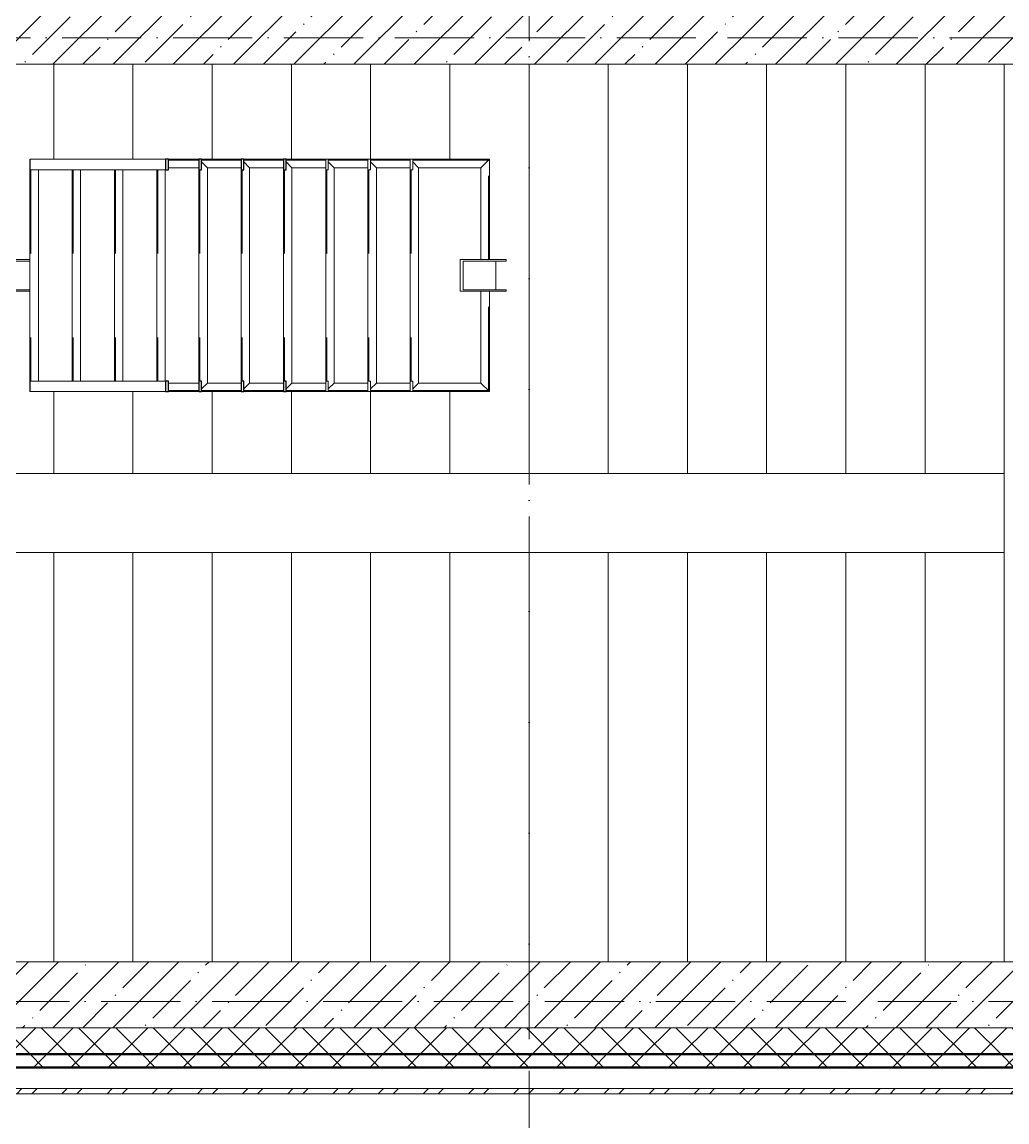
# Model space of a CAD drawing. Header units: millimetres. Extents: x -213536 to 1564669, y -45299 to 942238.
# Drawn here: x 633451 to 637182, y 284005 to 288172 of the extents above; entities that cross this region are included whole.
import ezdxf

# ---------------------------------------------------------------- set-up
doc = ezdxf.new("R2010")
doc.units = ezdxf.units.MM
doc.linetypes.add('50_200_ШТРИХ_1Т_ш5_п1_п1_', pattern=[700, 500, -100, 0, -100])
doc.linetypes.add('Штрих', pattern=[635, 317.5, -317.5])
for name, color, linetype, lineweight in [('A-GENM-____-HDLN', 7, 'Штрих', 9), ('A-GENM-____-MCUT', 7, 'Continuous', 25), ('A-GENM-____-OTLN', 7, 'Continuous', 9), ('A-WALL-____-MCUT-1', 7, 'Continuous', 9), ('A-WALL-____-MCUT-2', 7, 'Continuous', 50), ('A-WALL-____-MCUT-3', 7, 'Continuous', 9), ('A-WALL-____-PATT-1', 7, 'Continuous', 9), ('A-WALL-FNSH-MCUT-1', 7, 'Continuous', 9), ('S-GRID-____-OTLN-1', 7, '50_200_ШТРИХ_1Т_ш5_п1_п1_', 9), ('S-STRS-____-OTLN-1', 7, 'Continuous', 9)]:
    doc.layers.add(name, color=color, linetype=linetype, lineweight=lineweight)
pattern_1 = [(45, (549721.47, 286281.11), (-70.71068, 70.71068), []), (135, (549721.47, 286281.11), (-70.71068, -70.71068), [])]
pattern_2 = [(45, (549721.47, 286281.11), (-114.04925, 114.04925), []), (45, (549835.52, 286281.11), (-114.04925, 114.04925), [201.612, -40.322, 3.353, -36.97])]

# ---------------------------------------------------------------- blocks, each defined once
blk = doc.blocks.new('ОМ_Труба_ГОСТ 8639-82 - ОМ_Труба_ГОСТ 8639-82-26350154-АР1_План отверстий 3 этажа в осях 1-64_А-ГГ')
at = {"layer": 'A-GENM-____-OTLN'}
for p, q in [((19689.1, 44821), (19689.1, 44941)), ((19689.1, 44941), (19864.1, 44941)), ((19864.1, 44935), (19701.2, 44935)), ((19701.2, 44935), (19701.2, 44827)), ((19824, 44935), (19824, 44827)), ((19864.1, 44941), (19864.1, 44935)), ((19864.1, 44821), (19689.1, 44821)), ((19701.2, 44827), (19864.1, 44827)), ((19864.1, 44827), (19864.1, 44821))]:
    blk.add_line(p, q, dxfattribs=at)
blk = doc.blocks.new('ОМ_Уголок_ГОСТ 8509-93 - ОМ_Уголок_ГОСТ 8509-93-26349651-АР1_План отверстий 3 этажа в осях 1-64_А-ГГ')
at = {"layer": 'A-GENM-____-HDLN'}
for p, q in [((4, -4), (380, -4)), ((500, -4), (876, -4))]:
    blk.add_line(p, q, dxfattribs=at)
at = {"layer": 'A-GENM-____-OTLN'}
for p, q in [((380, 0), (0, 0)), ((32, -32), (0, 0)), ((32, -32), (380, -32)), ((880, 0), (500, 0)), ((500, -32), (848, -32)), ((880, 0), (848, -32))]:
    blk.add_line(p, q, dxfattribs=at)
blk = doc.blocks.new('ОМ_Уголок_ГОСТ 8509-93 - ОМ_Уголок_ГОСТ 8509-93-V88-АР1_План отверстий 3 этажа в осях 1-64_А-ГГ')
at = {"layer": 'A-GENM-____-HDLN'}
blk.add_line((40, -4), (840, -4), dxfattribs=at)
at = {"layer": 'A-GENM-____-OTLN'}
for p, q in [((32, -32), (10, -10)), ((32, -32), (848, -32)), ((840, 0), (40, 0)), ((870, -10), (848, -32))]:
    blk.add_line(p, q, dxfattribs=at)
blk = doc.blocks.new('ОМ_Уголок_ГОСТ 8509-93 - ОМ_Уголок_ГОСТ 8509-93-19082047-АР1_План отверстий 3 этажа в осях 1-64_А-ГГ')
at = {"layer": 'A-GENM-____-HDLN'}
blk.add_line((10, -4), (296, -4), dxfattribs=at)
at = {"layer": 'A-GENM-____-OTLN'}
for p, q in [((300, 0), (10, 0)), ((32, -32), (10, -10)), ((32, -32), (268, -32)), ((300, 0), (268, -32))]:
    blk.add_line(p, q, dxfattribs=at)
blk = doc.blocks.new('ОМ_Уголок_ГОСТ 8509-93 - ОМ_Уголок_ГОСТ 8509-93-V89-АР1_План отверстий 3 этажа в осях 1-64_А-ГГ')
at = {"layer": 'A-GENM-____-HDLN'}
blk.add_line((4, -4), (290, -4), dxfattribs=at)
at = {"layer": 'A-GENM-____-OTLN'}
for p, q in [((290, 0), (0, 0)), ((32, -32), (0, 0)), ((32, -32), (268, -32)), ((290, -10), (268, -32))]:
    blk.add_line(p, q, dxfattribs=at)
blk = doc.blocks.new('ОМ_Уголок_ГОСТ 8509-93 - ОМ_Уголок_ГОСТ 8509-93-V90-АР1_План отверстий 3 этажа в осях 1-64_А-ГГ')
at = {"layer": 'A-GENM-____-HDLN'}
blk.add_line((10, -4), (160, -4), dxfattribs=at)
at = {"layer": 'A-GENM-____-OTLN'}
for p, q in [((160, 0), (10, 0)), ((32, -32), (10, -10)), ((32, -32), (160, -32))]:
    blk.add_line(p, q, dxfattribs=at)
blk = doc.blocks.new('ОМ_Уголок_ГОСТ 8509-93 - ОМ_Уголок_ГОСТ 8509-93-V91-АР1_План отверстий 3 этажа в осях 1-64_А-ГГ')
at = {"layer": 'A-GENM-____-HDLN'}
blk.add_line((140, -4), (290, -4), dxfattribs=at)
at = {"layer": 'A-GENM-____-OTLN'}
for p, q in [((290, 0), (140, 0)), ((140, -32), (268, -32)), ((290, -10), (268, -32))]:
    blk.add_line(p, q, dxfattribs=at)
blk = doc.blocks.new('ОМ_Уголок_ГОСТ 8509-93 - ОМ_Уголок_ГОСТ 8509-93-V92-АР1_План отверстий 3 этажа в осях 1-64_А-ГГ')
at = {"layer": 'A-GENM-____-HDLN'}
blk.add_line((40, -4), (840, -4), dxfattribs=at)
at = {"layer": 'A-GENM-____-OTLN'}
for p, q in [((840, 0), (40, 0)), ((40, -32), (840, -32))]:
    blk.add_line(p, q, dxfattribs=at)
blk = doc.blocks.new('ОМ_Уголок_ГОСТ 8509-93 - ОМ_Уголок_ГОСТ 8509-93-V93-АР1_План отверстий 3 этажа в осях 1-64_А-ГГ')
at = {"layer": 'A-GENM-____-HDLN'}
blk.add_line((44.3, -4), (160, -4), dxfattribs=at)
at = {"layer": 'A-GENM-____-OTLN'}
for p, q in [((160, 0), (44.3, 0)), ((44.3, -32), (160, -32))]:
    blk.add_line(p, q, dxfattribs=at)
blk = doc.blocks.new('ОМ_Уголок_ГОСТ 8509-93 - ОМ_Уголок_ГОСТ 8509-93-V94-АР1_План отверстий 3 этажа в осях 1-64_А-ГГ')
at = {"layer": 'A-GENM-____-HDLN'}
blk.add_line((140, -4), (255.7, -4), dxfattribs=at)
at = {"layer": 'A-GENM-____-OTLN'}
for p, q in [((255.7, 0), (140, 0)), ((140, -32), (255.7, -32))]:
    blk.add_line(p, q, dxfattribs=at)
blk = doc.blocks.new('ОМ_Уголок_ГОСТ 8509-93 - ОМ_Уголок_ГОСТ 8509-93-V95-АР1_План отверстий 3 этажа в осях 1-64_А-ГГ')
at = {"layer": 'A-GENM-____-HDLN'}
blk.add_line((40, -4), (840, -4), dxfattribs=at)
at = {"layer": 'A-GENM-____-OTLN'}
for p, q in [((840, 0), (0, 0)), ((1.3, -1.3), (0, 0)), ((40, -32), (840, -32))]:
    blk.add_line(p, q, dxfattribs=at)
blk = doc.blocks.new('ОМ_Труба_ГОСТ 8639-82 - ОМ_Труба_ГОСТ 8639-82-26527904-АР1_План отверстий 3 этажа в осях 1-64_А-ГГ')
at = {"layer": 'A-GENM-____-HDLN'}
for p, q in [((18060, 44935), (17861.5, 44935)), ((18060, 44827), (17861.5, 44827))]:
    blk.add_line(p, q, dxfattribs=at)
at = {"layer": 'A-GENM-____-OTLN'}
for p, q in [((18060, 44941), (17861.5, 44941)), ((18060, 44821), (17861.5, 44821))]:
    blk.add_line(p, q, dxfattribs=at)
blk = doc.blocks.new('ОМ_Полоса_Трапеция прямоугольная_Прокат_ГОСТ 103-2006 - ОМ_Полоса_Трапеция прямоугольная_Прокат_ГОСТ 103-2006-19082130-АР1_План отверстий 3 этажа в осях 1-64_А-ГГ')
at = {"layer": 'A-GENM-____-OTLN'}
for p, q in [((19500, 45321), (19510, 45321)), ((19500, 45281), (19500, 45321)), ((19510, 45321), (19510, 45281)), ((19510, 45281), (19500, 45281))]:
    blk.add_line(p, q, dxfattribs=at)
blk = doc.blocks.new('ОМ_Полоса_Трапеция прямоугольная_Прокат_ГОСТ 103-2006 - ОМ_Полоса_Трапеция прямоугольная_Прокат_ГОСТ 103-2006-V96-АР1_План отверстий 3 этажа в осях 1-64_А-ГГ')
at = {"layer": 'A-GENM-____-MCUT'}
for p, q in [((19030, 45321), (19020, 45321)), ((19020, 45321), (19020, 45281)), ((19030, 45281), (19030, 45321)), ((19020, 45281), (19030, 45281))]:
    blk.add_line(p, q, dxfattribs=at)
blk = doc.blocks.new('ОМ_Полоса_Трапеция прямоугольная_Прокат_ГОСТ 103-2006 - ОМ_Полоса_Трапеция прямоугольная_Прокат_ГОСТ 103-2006-V97-АР1_План отверстий 3 этажа в осях 1-64_А-ГГ')
at = {"layer": 'A-GENM-____-MCUT'}
for p, q in [((18870, 45321), (18860, 45321)), ((18860, 45321), (18860, 45281)), ((18870, 45281), (18870, 45321)), ((18860, 45281), (18870, 45281))]:
    blk.add_line(p, q, dxfattribs=at)
blk = doc.blocks.new('ОМ_Полоса_Трапеция прямоугольная_Прокат_ГОСТ 103-2006 - ОМ_Полоса_Трапеция прямоугольная_Прокат_ГОСТ 103-2006-V98-АР1_План отверстий 3 этажа в осях 1-64_А-ГГ')
at = {"layer": 'A-GENM-____-MCUT'}
for p, q in [((18710, 45321), (18700, 45321)), ((18700, 45321), (18700, 45281)), ((18710, 45281), (18710, 45321)), ((18700, 45281), (18710, 45281))]:
    blk.add_line(p, q, dxfattribs=at)
blk = doc.blocks.new('ОМ_Полоса_Прокат_ГОСТ 103-2006 - ОМ_Полоса_Прокат_ГОСТ 103-2006-20723456-АР1_План отверстий 3 этажа в осях 1-64_А-ГГ')
at = {"layer": 'A-GENM-____-MCUT'}
for p, q in [((18584.3, 45321), (18572.8, 45321)), ((18572.8, 45321), (18572.8, 45281)), ((18584.3, 45281), (18584.3, 45321)), ((18572.8, 45281), (18584.3, 45281))]:
    blk.add_line(p, q, dxfattribs=at)
at = {"layer": 'A-GENM-____-OTLN'}
for p, q in [((18061.3, 45281), (18061.3, 45321)), ((18061.3, 45321), (18572.8, 45321)), ((18572.8, 45281), (18061.3, 45281))]:
    blk.add_line(p, q, dxfattribs=at)
blk = doc.blocks.new('ОМ_Полоса_Трапеция прямоугольная_Прокат_ГОСТ 103-2006 - ОМ_Полоса_Трапеция прямоугольная_Прокат_ГОСТ 103-2006-19082170-АР1_План отверстий 3 этажа в осях 1-64_А-ГГ')
at = {"layer": 'A-GENM-____-OTLN'}
for p, q in [((19500, 44481), (19510, 44481)), ((19500, 44441), (19500, 44481)), ((19510, 44481), (19510, 44441)), ((19510, 44441), (19500, 44441))]:
    blk.add_line(p, q, dxfattribs=at)
blk = doc.blocks.new('ОМ_Полоса_Трапеция прямоугольная_Прокат_ГОСТ 103-2006 - ОМ_Полоса_Трапеция прямоугольная_Прокат_ГОСТ 103-2006-V99-АР1_План отверстий 3 этажа в осях 1-64_А-ГГ')
at = {"layer": 'A-GENM-____-MCUT'}
for p, q in [((19030, 44481), (19020, 44481)), ((19020, 44481), (19020, 44441)), ((19030, 44441), (19030, 44481)), ((19020, 44441), (19030, 44441))]:
    blk.add_line(p, q, dxfattribs=at)
blk = doc.blocks.new('ОМ_Полоса_Трапеция прямоугольная_Прокат_ГОСТ 103-2006 - ОМ_Полоса_Трапеция прямоугольная_Прокат_ГОСТ 103-2006-V100-АР1_План отверстий 3 этажа в осях 1-64_А-ГГ')
at = {"layer": 'A-GENM-____-MCUT'}
for p, q in [((18870, 44481), (18860, 44481)), ((18860, 44481), (18860, 44441)), ((18870, 44441), (18870, 44481)), ((18860, 44441), (18870, 44441))]:
    blk.add_line(p, q, dxfattribs=at)
blk = doc.blocks.new('ОМ_Полоса_Трапеция прямоугольная_Прокат_ГОСТ 103-2006 - ОМ_Полоса_Трапеция прямоугольная_Прокат_ГОСТ 103-2006-V101-АР1_План отверстий 3 этажа в осях 1-64_А-ГГ')
at = {"layer": 'A-GENM-____-MCUT'}
for p, q in [((18710, 44481), (18700, 44481)), ((18700, 44481), (18700, 44441)), ((18710, 44441), (18710, 44481)), ((18700, 44441), (18710, 44441))]:
    blk.add_line(p, q, dxfattribs=at)
blk = doc.blocks.new('ОМ_Полоса_Прокат_ГОСТ 103-2006 - ОМ_Полоса_Прокат_ГОСТ 103-2006-19082171-АР1_План отверстий 3 этажа в осях 1-64_А-ГГ')
at = {"layer": 'A-GENM-____-OTLN'}
for p, q in [((18060, 44481), (18060, 44441)), ((18061.3, 44481), (18060, 44481)), ((18060, 44441), (18061.3, 44441))]:
    blk.add_line(p, q, dxfattribs=at)
blk = doc.blocks.new('ОМ_Полоса_Прокат_ГОСТ 103-2006 - ОМ_Полоса_Прокат_ГОСТ 103-2006-20723498-АР1_План отверстий 3 этажа в осях 1-64_А-ГГ')
at = {"layer": 'A-GENM-____-MCUT'}
for p, q in [((18584.3, 44481), (18572.8, 44481)), ((18572.8, 44481), (18572.8, 44441)), ((18584.3, 44441), (18584.3, 44481)), ((18572.8, 44441), (18584.3, 44441))]:
    blk.add_line(p, q, dxfattribs=at)
at = {"layer": 'A-GENM-____-OTLN'}
for p, q in [((18061.3, 44441), (18061.3, 44481)), ((18061.3, 44481), (18572.8, 44481)), ((18572.8, 44441), (18061.3, 44441))]:
    blk.add_line(p, q, dxfattribs=at)

msp = doc.modelspace()

# ---------------------------------------------------------------- hatches: boundary and pattern name
at = {"layer": 'A-WALL-____-PATT-1'}
h = msp.add_hatch(dxfattribs=at)
h.set_pattern_fill('FP_38', color=256, style=0, pattern_type=2)
h.set_pattern_definition(pattern_2)
h.paths.add_polyline_path([(633521.5, 288012.2), (633521.5, 292112.2), (633271.5, 292112.2), (633271.5, 288012.2)], flags=0)
h = msp.add_hatch(dxfattribs=at)
h.set_pattern_fill('FP_38', color=256, style=0, pattern_type=2)
h.set_pattern_definition(pattern_2)
h.paths.add_polyline_path([(638721.5, 288012.2), (638721.5, 288262.2), (633521.5, 288262.2), (633521.5, 288012.2), (638081, 288012.2)], flags=0)
h = msp.add_hatch(dxfattribs=at)
h.set_pattern_fill('FP_38', color=256, style=0, pattern_type=2)
h.set_pattern_definition(pattern_2)
h.paths.add_polyline_path([(638721.5, 284362.2), (638721.5, 284612.2), (632121.5, 284612.2), (632121.5, 284362.2), (638081, 284362.2)], flags=0)
h = msp.add_hatch(dxfattribs=at)
h.set_pattern_fill('FP_1', color=256, style=0, pattern_type=2)
h.set_pattern_definition(pattern_1)
h.paths.add_polyline_path([(650471.5, 284262.2), (650971.5, 284262.2), (650971.5, 284362.2), (641946.5, 284362.2), (641946.5, 284356.2), (641871.5, 284356.2), (641871.5, 284262.2), (650453.3, 284262.2)], flags=0)
h.paths.add_polyline_path([(638964.7, 284262.2), (640071.5, 284262.2), (640071.5, 284356.2), (639996.5, 284356.2), (639996.5, 284362.2), (632121.5, 284362.2), (632121.5, 284262.2), (638721.5, 284262.2)], flags=0)
h.paths.add_polyline_path([(631121.5, 284262.2), (631121.5, 284362.2), (629996.5, 284362.2), (629996.5, 284356.2), (629921.5, 284356.2), (629921.5, 284262.2), (631011.2, 284262.2)], flags=0)
h.paths.add_polyline_path([(628121.5, 284262.2), (628121.5, 284356.2), (628046.5, 284356.2), (628046.5, 284362.2), (626996.5, 284362.2), (626996.5, 284356.2), (626921.5, 284356.2), (626921.5, 284262.2), (627476.2, 284262.2)], flags=0)
h.paths.add_polyline_path([(625121.5, 284262.2), (625121.5, 284362.2), (623996.5, 284362.2), (623996.5, 284356.2), (623921.5, 284356.2), (623921.5, 284262.2), (623996.5, 284262.2)], flags=0)
h.paths.add_polyline_path([(620721.5, 284262.2), (622121.5, 284262.2), (622121.5, 284362.2), (620796.5, 284362.2), (620796.5, 284356.2), (620721.5, 284356.2)], flags=0)
h.paths.add_polyline_path([(618638.9, 284262.2), (618921.5, 284262.2), (618921.5, 284356.2), (618846.5, 284356.2), (618846.5, 284362.2), (617796.5, 284362.2), (617796.5, 284356.2), (617721.5, 284356.2), (617721.5, 284262.2), (617755.2, 284262.2)], flags=0)
h.paths.add_polyline_path([(615921.5, 284262.2), (615921.5, 284362.2), (614796.5, 284362.2), (614796.5, 284356.2), (614721.5, 284356.2), (614721.5, 284262.2), (614796.5, 284262.2)], flags=0)
h.paths.add_polyline_path([(612571.5, 284262.2), (612921.5, 284262.2), (612921.5, 284356.2), (612846.5, 284356.2), (612846.5, 284362.2), (611796.5, 284362.2), (611796.5, 284356.2), (611721.5, 284356.2), (611721.5, 284262.2), (612452.8, 284262.2)], flags=0)
h.paths.add_polyline_path([(609921.5, 284262.2), (609921.5, 284356.2), (609846.5, 284356.2), (609846.5, 284362.2), (608796.5, 284362.2), (608796.5, 284356.2), (608721.5, 284356.2), (608721.5, 284262.2), (609801.6, 284262.2)], flags=0)
h.paths.add_polyline_path([(606921.5, 284262.2), (606921.5, 284356.2), (606846.5, 284356.2), (606846.5, 284362.2), (605796.5, 284362.2), (605796.5, 284356.2), (605721.5, 284356.2), (605721.5, 284262.2), (606266.7, 284262.2)], flags=0)
h.paths.add_polyline_path([(602731.7, 284262.2), (603921.5, 284262.2), (603921.5, 284356.2), (603846.5, 284356.2), (603846.5, 284362.2), (602796.5, 284362.2), (602796.5, 284356.2), (602721.5, 284356.2), (602721.5, 284262.2), (602727.5, 284262.2)], flags=0)
h.paths.add_polyline_path([(599721.5, 284262.2), (600921.5, 284262.2), (600921.5, 284356.2), (600846.5, 284356.2), (600846.5, 284362.2), (599796.5, 284362.2), (599796.5, 284356.2), (599721.5, 284356.2)], flags=0)
h.paths.add_polyline_path([(594778.1, 284262.2), (594921.5, 284262.2), (594921.5, 284356.2), (594846.5, 284356.2), (594846.5, 284362.2), (593796.5, 284362.2), (593796.5, 284356.2), (593721.5, 284356.2), (593721.5, 284262.2), (594571.5, 284262.2)], flags=0)
h.paths.add_polyline_path([(591921.5, 284262.2), (591921.5, 284356.2), (591846.5, 284356.2), (591846.5, 284362.2), (590796.5, 284362.2), (590796.5, 284356.2), (590721.5, 284356.2), (590721.5, 284262.2), (591915.5, 284262.2)], flags=0)
h.paths.add_polyline_path([(588592, 284262.2), (588921.5, 284262.2), (588921.5, 284356.2), (588846.5, 284356.8), (588846.5, 284362.2), (587521.5, 284362.2), (587521.5, 284262.2)], flags=0)
h.paths.add_polyline_path([(585057.1, 284262.2), (585721.5, 284262.2), (585721.5, 284356.2), (585646.5, 284356.2), (585646.5, 284362.2), (584521.5, 284362.2), (584521.5, 284262.2)], flags=0)
h.paths.add_polyline_path([(582721.5, 284262.2), (582721.5, 284356.2), (582646.5, 284356.2), (582646.5, 284362.2), (581596.5, 284362.2), (581596.5, 284356.2), (581521.5, 284356.2), (581522.2, 284262.2), (582715.5, 284262.2)], flags=0)
h.paths.add_polyline_path([(579721.5, 284262.2), (579721.5, 284356.2), (579646.5, 284356.2), (579646.5, 284362.2), (578521.5, 284362.2), (578521.5, 284262.2), (578871, 284262.2)], flags=0)
h.paths.add_polyline_path([(576721.5, 284262.2), (576721.5, 284356.2), (576646.5, 284356.2), (576646.5, 284362.2), (575521.5, 284362.2), (575521.5, 284262.2), (576219.8, 284262.2)], flags=0)
h.paths.add_polyline_path([(573721.5, 284262.2), (573721.5, 284356.2), (573646.5, 284356.2), (573646.5, 284362.2), (572596.5, 284362.2), (572596.5, 284356.2), (572521.5, 284356.2), (572521.5, 284262.2), (572684.8, 284262.2)], flags=0)
h.paths.add_polyline_path([(563847.5, 284262.2), (564721.5, 284262.2), (564721.5, 284356.2), (564646.5, 284356.2), (564646.5, 284362.2), (563596.5, 284362.2), (563596.5, 284356.2), (563521.5, 284356.2), (563521.5, 284262.2)], flags=0)
h.paths.add_polyline_path([(562080, 284262.2), (562521.5, 284262.2), (562521.5, 284356.2), (562446.5, 284356.2), (562446.5, 284362.2), (557196.5, 284362.2), (557196.5, 284356.2), (557121.5, 284356.2), (557121.5, 284262.2), (560621.5, 284262.2)], flags=0)
h.paths.add_polyline_path([(555010.2, 284262.2), (556121.5, 284262.2), (556121.5, 284356.2), (556046.5, 284356.2), (556046.5, 284362.2), (547271.5, 284362.2), (547271.5, 284262.2), (553242.7, 284262.2)], flags=0)
h = msp.add_hatch(dxfattribs=at)
h.set_pattern_fill('FP_1', color=256, style=0, pattern_type=2)
h.set_pattern_definition(pattern_1)
h.paths.add_polyline_path([(650971.5, 284212.2), (651071.5, 284212.2), (651071.5, 284262.2), (641871.5, 284262.2), (641871.5, 284212.2), (650453.3, 284212.2)], flags=0)
h.paths.add_polyline_path([(638964.7, 284212.2), (640071.5, 284212.2), (640071.5, 284262.2), (632121.5, 284262.2), (632121.5, 284212.2), (638081, 284212.2)], flags=0)
h.paths.add_polyline_path([(631011.2, 284212.2), (631121.5, 284212.2), (631121.5, 284262.2), (629921.5, 284262.2), (629921.5, 284212.2), (630127.4, 284212.2)], flags=0)
h.paths.add_polyline_path([(626921.5, 284212.2), (628121.5, 284212.2), (628121.5, 284262.2), (626921.5, 284262.2)], flags=0)
h.paths.add_polyline_path([(623941.3, 284212.2), (625121.5, 284212.2), (625121.5, 284262.2), (623921.5, 284262.2), (623921.5, 284212.2)], flags=0)
h.paths.add_polyline_path([(622121.5, 284212.2), (622121.5, 284262.2), (620721.5, 284262.2), (620721.5, 284212.2), (621290.1, 284212.2)], flags=0)
h.paths.add_polyline_path([(618921.5, 284212.2), (618921.5, 284262.2), (617721.5, 284262.2), (617721.5, 284212.2), (618638.9, 284212.2)], flags=0)
h.paths.add_polyline_path([(615921.5, 284212.2), (615921.5, 284262.2), (614721.5, 284262.2), (614721.5, 284212.2)], flags=0)
h.paths.add_polyline_path([(612921.5, 284212.2), (612921.5, 284262.2), (611721.5, 284262.2), (611721.5, 284212.2), (612452.8, 284212.2)], flags=0)
h.paths.add_polyline_path([(608721.5, 284212.2), (609921.5, 284212.2), (609921.5, 284262.2), (608721.5, 284262.2)], flags=0)
h.paths.add_polyline_path([(605721.5, 284212.2), (606921.5, 284212.2), (606921.5, 284262.2), (605721.5, 284262.2)], flags=0)
h.paths.add_polyline_path([(602731.7, 284212.2), (603921.5, 284212.2), (603921.5, 284262.2), (602721.5, 284262.2), (602721.5, 284212.2)], flags=0)
h.paths.add_polyline_path([(600921.5, 284212.2), (600921.5, 284262.2), (599721.5, 284262.2), (599721.5, 284212.2), (600080.5, 284212.2)], flags=0)
h.paths.add_polyline_path([(594778.1, 284212.2), (594921.5, 284212.2), (594921.5, 284262.2), (593721.5, 284262.2), (593721.5, 284212.2), (593894.4, 284212.2)], flags=0)
h.paths.add_polyline_path([(591921.5, 284212.2), (591921.5, 284262.2), (590721.5, 284262.2), (590721.5, 284212.2), (591243.2, 284212.2)], flags=0)
h.paths.add_polyline_path([(588592, 284212.2), (588921.5, 284212.2), (588921.5, 284262.2), (587521.5, 284262.2), (587521.5, 284212.2)], flags=0)
h.paths.add_polyline_path([(585721.5, 284212.2), (585721.5, 284262.2), (584521.5, 284262.2), (584521.5, 284212.2), (585057.1, 284212.2)], flags=0)
h.paths.add_polyline_path([(582721.5, 284212.2), (582721.5, 284262.2), (581521.5, 284262.2), (581522.2, 284212.2)], flags=0)
h.paths.add_polyline_path([(579721.5, 284212.2), (579721.5, 284262.2), (578521.5, 284262.2), (578521.5, 284212.2), (578871, 284212.2)], flags=0)
h.paths.add_polyline_path([(576721.5, 284212.2), (576721.5, 284262.2), (575521.5, 284262.2), (575521.5, 284212.2), (576219.8, 284212.2)], flags=0)
h.paths.add_polyline_path([(572684.8, 284212.2), (573721.5, 284212.2), (573721.5, 284262.2), (572521.5, 284262.2), (572521.5, 284212.2)], flags=0)
h.paths.add_polyline_path([(563521.5, 284212.2), (564721.5, 284212.2), (564721.5, 284262.2), (563521.5, 284262.2)], flags=0)
h.paths.add_polyline_path([(562521.5, 284212.2), (562521.5, 284262.2), (557121.5, 284262.2), (557121.5, 284212.2), (562080, 284212.2)], flags=0)
h.paths.add_polyline_path([(555893.9, 284212.2), (556121.5, 284212.2), (556121.5, 284262.2), (547171.5, 284262.2), (547171.5, 284212.2), (555010.2, 284212.2)], flags=0)
h = msp.add_hatch(dxfattribs=at)
h.set_pattern_fill('FP_3', color=256, style=0, pattern_type=2)
h.set_pattern_definition([(45, (549721.47, 286281.11), (-85.53659, 85.53659), []), (45, (549778.5, 286281.11), (-85.53659, 85.53659), [])])
h.paths.add_polyline_path([(651201.5, 284112.2), (651201.5, 284132.2), (641871.5, 284132.2), (641871.5, 284112.2), (650453.3, 284112.2)], flags=0)
h.paths.add_polyline_path([(638964.7, 284112.2), (640071.5, 284112.2), (640071.5, 284132.2), (632121.5, 284132.2), (632121.5, 284112.2), (638081, 284112.2)], flags=0)
h.paths.add_polyline_path([(630127.4, 284112.2), (631121.5, 284112.2), (631121.5, 284132.2), (629921.5, 284132.2), (629921.5, 284112.2)], flags=0)
h.paths.add_polyline_path([(628121.5, 284112.2), (628121.5, 284132.2), (626922.5, 284132.2), (626922.5, 284112.2), (627476.2, 284112.2)], flags=0)
h.paths.add_polyline_path([(623941.3, 284112.2), (625121.5, 284112.2), (625121.5, 284132.2), (623921.5, 284132.2), (623921.5, 284112.2)], flags=0)
h.paths.add_polyline_path([(621606.5, 284112.2), (622121.5, 284112.2), (622121.5, 284132.2), (621606.5, 284132.2)], flags=0)

# ---------------------------------------------------------------- linework, layer by layer
at = {"layer": 'A-WALL-____-MCUT-1'}
for p, q in [((633271.5, 288012.2), (638721.5, 288012.2)), ((638721.5, 284612.2), (632121.5, 284612.2)), ((638721.5, 284362.2), (632121.5, 284362.2))]:
    msp.add_line(p, q, dxfattribs=at)
at = {"layer": 'A-WALL-____-MCUT-2'}
for p, q in [((632121.5, 284262.2), (640071.5, 284262.2)), ((632121.5, 284212.2), (640071.5, 284212.2))]:
    msp.add_line(p, q, dxfattribs=at)
at = {"layer": 'A-WALL-____-MCUT-3'}
msp.add_line((632121.5, 284132.2), (640071.5, 284132.2), dxfattribs=at)
at = {"layer": 'A-WALL-FNSH-MCUT-1'}
for p, q in [((640071.5, 284132.2), (632121.5, 284132.2)), ((632121.5, 284112.2), (640071.5, 284112.2))]:
    msp.add_line(p, q, dxfattribs=at)
at = {"layer": 'S-GRID-____-OTLN-1', "color": 251, "ltscale": 0.6, "true_color": 0x636466}
for p, q in [((635371.5, 281798.5), (635371.5, 292816.1)), ((653647.9, 288112.2), (545052.7, 288112.2)), ((653795.9, 284462.2), (545052.7, 284462.2))]:
    msp.add_line(p, q, dxfattribs=at)
at = {"layer": 'S-STRS-____-OTLN-1'}
for p, q in [((633571.5, 288012.2), (633571.5, 287652.2)), ((633571.5, 288012.2), (633571.5, 287652.2)), ((633871.5, 288012.2), (633871.5, 287652.2)), ((633871.5, 288012.2), (633871.5, 287652.2)), ((634171.5, 288012.2), (634171.5, 287652.2)), ((634171.5, 288012.2), (634171.5, 287652.2)), ((634471.5, 288012.2), (634471.5, 287652.2)), ((634471.5, 288012.2), (634471.5, 287652.2)), ((634771.5, 288012.2), (634771.5, 287652.2)), ((634771.5, 288012.2), (634771.5, 287652.2)), ((635071.5, 288012.2), (635071.5, 287652.2)), ((635071.5, 288012.2), (635071.5, 287652.2)), ((635371.5, 288012.2), (635371.5, 286462.2)), ((635371.5, 288012.2), (635371.5, 286462.2)), ((635671.5, 288012.2), (635671.5, 286462.2)), ((635671.5, 288012.2), (635671.5, 286462.2)), ((635971.5, 288012.2), (635971.5, 286462.2)), ((635971.5, 288012.2), (635971.5, 286462.2)), ((636271.5, 288012.2), (636271.5, 286462.2)), ((636271.5, 288012.2), (636271.5, 286462.2)), ((636571.5, 288012.2), (636571.5, 286462.2)), ((636571.5, 288012.2), (636571.5, 286462.2)), ((636871.5, 288012.2), (636871.5, 286462.2)), ((636871.5, 288012.2), (636871.5, 286462.2)), ((637171.5, 288012.2), (637171.5, 286462.2)), ((637171.5, 288012.2), (637171.5, 286462.2)), ((633571.5, 286772.2), (633571.5, 286462.2)), ((633571.5, 286772.2), (633571.5, 286462.2)), ((633871.5, 286772.2), (633871.5, 286462.2)), ((633871.5, 286772.2), (633871.5, 286462.2)), ((634171.5, 286772.2), (634171.5, 286462.2)), ((634171.5, 286772.2), (634171.5, 286462.2)), ((634471.5, 286772.2), (634471.5, 286462.2)), ((634471.5, 286772.2), (634471.5, 286462.2)), ((634771.5, 286772.2), (634771.5, 286462.2)), ((634771.5, 286772.2), (634771.5, 286462.2)), ((635071.5, 286772.2), (635071.5, 286462.2)), ((635071.5, 286772.2), (635071.5, 286462.2)), ((633271.5, 286462.2), (633571.5, 286462.2)), ((633571.5, 286462.2), (633871.5, 286462.2)), ((633871.5, 286462.2), (634171.5, 286462.2)), ((634171.5, 286462.2), (634471.5, 286462.2)), ((634471.5, 286462.2), (634771.5, 286462.2)), ((634771.5, 286462.2), (635071.5, 286462.2)), ((635071.5, 286462.2), (635371.5, 286462.2)), ((635371.5, 286462.2), (635671.5, 286462.2)), ((635671.5, 286462.2), (635971.5, 286462.2)), ((635971.5, 286462.2), (636271.5, 286462.2)), ((636271.5, 286462.2), (636571.5, 286462.2)), ((636571.5, 286462.2), (636871.5, 286462.2)), ((636871.5, 286462.2), (637171.5, 286462.2)), ((637171.5, 286462.2), (637171.5, 286162.2)), ((633571.5, 286162.2), (633271.5, 286162.2)), ((633871.5, 286162.2), (633571.5, 286162.2)), ((633571.5, 284612.2), (633571.5, 286162.2)), ((633571.5, 284612.2), (633571.5, 286162.2)), ((634171.5, 286162.2), (633871.5, 286162.2)), ((633871.5, 284612.2), (633871.5, 286162.2)), ((633871.5, 284612.2), (633871.5, 286162.2)), ((634471.5, 286162.2), (634171.5, 286162.2)), ((634171.5, 284612.2), (634171.5, 286162.2)), ((634171.5, 284612.2), (634171.5, 286162.2)), ((634771.5, 286162.2), (634471.5, 286162.2)), ((634471.5, 284612.2), (634471.5, 286162.2)), ((634471.5, 284612.2), (634471.5, 286162.2)), ((635071.5, 286162.2), (634771.5, 286162.2)), ((634771.5, 284612.2), (634771.5, 286162.2)), ((634771.5, 284612.2), (634771.5, 286162.2)), ((635371.5, 286162.2), (635071.5, 286162.2)), ((635071.5, 284612.2), (635071.5, 286162.2)), ((635071.5, 284612.2), (635071.5, 286162.2)), ((635671.5, 286162.2), (635371.5, 286162.2)), ((635371.5, 284612.2), (635371.5, 286162.2)), ((635371.5, 284612.2), (635371.5, 286162.2)), ((635971.5, 286162.2), (635671.5, 286162.2)), ((635671.5, 284612.2), (635671.5, 286162.2)), ((635671.5, 284612.2), (635671.5, 286162.2)), ((636271.5, 286162.2), (635971.5, 286162.2)), ((635971.5, 284612.2), (635971.5, 286162.2)), ((635971.5, 284612.2), (635971.5, 286162.2)), ((636571.5, 286162.2), (636271.5, 286162.2)), ((636271.5, 284612.2), (636271.5, 286162.2)), ((636271.5, 284612.2), (636271.5, 286162.2)), ((636871.5, 286162.2), (636571.5, 286162.2)), ((636571.5, 284612.2), (636571.5, 286162.2)), ((636571.5, 284612.2), (636571.5, 286162.2)), ((637171.5, 286162.2), (636871.5, 286162.2)), ((636871.5, 284612.2), (636871.5, 286162.2)), ((636871.5, 284612.2), (636871.5, 286162.2)), ((637171.5, 284612.2), (637171.5, 286162.2)), ((637171.5, 284612.2), (637171.5, 286162.2))]:
    msp.add_line(p, q, dxfattribs=at)

# ---------------------------------------------------------------- block references
at = {"layer": 'A-GENM-____-OTLN', "extrusion": (0, 0, -1)}
for name, p, rotation in [('ОМ_Уголок_ГОСТ 8509-93 - ОМ_Уголок_ГОСТ 8509-93-V95-АР1_План отверстий 3 этажа в осях 1-64_А-ГГ', (-633481.5, 287652.2), 269.9999999999989), ('ОМ_Уголок_ГОСТ 8509-93 - ОМ_Уголок_ГОСТ 8509-93-V88-АР1_План отверстий 3 этажа в осях 1-64_А-ГГ', (-634121.5, 287652.2), 269.9999999999989), ('ОМ_Уголок_ГОСТ 8509-93 - ОМ_Уголок_ГОСТ 8509-93-V88-АР1_План отверстий 3 этажа в осях 1-64_А-ГГ', (-634281.5, 287652.2), 269.9999999999989), ('ОМ_Уголок_ГОСТ 8509-93 - ОМ_Уголок_ГОСТ 8509-93-V88-АР1_План отверстий 3 этажа в осях 1-64_А-ГГ', (-634441.5, 287652.2), 269.9999999999989), ('ОМ_Уголок_ГОСТ 8509-93 - ОМ_Уголок_ГОСТ 8509-93-V88-АР1_План отверстий 3 этажа в осях 1-64_А-ГГ', (-634601.5, 287652.2), 269.9999999999989), ('ОМ_Уголок_ГОСТ 8509-93 - ОМ_Уголок_ГОСТ 8509-93-V88-АР1_План отверстий 3 этажа в осях 1-64_А-ГГ', (-634761.5, 287652.2), 269.9999999999989), ('ОМ_Уголок_ГОСТ 8509-93 - ОМ_Уголок_ГОСТ 8509-93-V88-АР1_План отверстий 3 этажа в осях 1-64_А-ГГ', (-634921.5, 287652.2), 269.9999999999989), ('ОМ_Уголок_ГОСТ 8509-93 - ОМ_Уголок_ГОСТ 8509-93-26349651-АР1_План отверстий 3 этажа в осях 1-64_А-ГГ', (-635221.5, 286772.2), 89.99999999999908), ('ОМ_Уголок_ГОСТ 8509-93 - ОМ_Уголок_ГОСТ 8509-93-V92-АР1_План отверстий 3 этажа в осях 1-64_А-ГГ', (-633641.5, 287652.2), 269.9999999999989), ('ОМ_Уголок_ГОСТ 8509-93 - ОМ_Уголок_ГОСТ 8509-93-V92-АР1_План отверстий 3 этажа в осях 1-64_А-ГГ', (-633801.5, 287652.2), 269.9999999999989), ('ОМ_Уголок_ГОСТ 8509-93 - ОМ_Уголок_ГОСТ 8509-93-V92-АР1_План отверстий 3 этажа в осях 1-64_А-ГГ', (-633961.5, 287652.2), 269.9999999999989), ('ОМ_Уголок_ГОСТ 8509-93 - ОМ_Уголок_ГОСТ 8509-93-V93-АР1_План отверстий 3 этажа в осях 1-64_А-ГГ', (-633961.5, 286772.2), 180), ('ОМ_Уголок_ГОСТ 8509-93 - ОМ_Уголок_ГОСТ 8509-93-V90-АР1_План отверстий 3 этажа в осях 1-64_А-ГГ', (-634121.5, 286772.2), 180), ('ОМ_Уголок_ГОСТ 8509-93 - ОМ_Уголок_ГОСТ 8509-93-V90-АР1_План отверстий 3 этажа в осях 1-64_А-ГГ', (-634281.5, 286772.2), 180), ('ОМ_Уголок_ГОСТ 8509-93 - ОМ_Уголок_ГОСТ 8509-93-V90-АР1_План отверстий 3 этажа в осях 1-64_А-ГГ', (-634441.5, 286772.2), 180), ('ОМ_Уголок_ГОСТ 8509-93 - ОМ_Уголок_ГОСТ 8509-93-V90-АР1_План отверстий 3 этажа в осях 1-64_А-ГГ', (-634601.5, 286772.2), 180), ('ОМ_Уголок_ГОСТ 8509-93 - ОМ_Уголок_ГОСТ 8509-93-V90-АР1_План отверстий 3 этажа в осях 1-64_А-ГГ', (-634761.5, 286772.2), 180), ('ОМ_Уголок_ГОСТ 8509-93 - ОМ_Уголок_ГОСТ 8509-93-19082047-АР1_План отверстий 3 этажа в осях 1-64_А-ГГ', (-634921.5, 286772.2), 180)]:
    msp.add_blockref(name, p, dxfattribs=dict(at, rotation=rotation))
at = {"layer": 'A-GENM-____-OTLN'}
for name, p in [('ОМ_Полоса_Прокат_ГОСТ 103-2006 - ОМ_Полоса_Прокат_ГОСТ 103-2006-20723456-АР1_План отверстий 3 этажа в осях 1-64_А-ГГ', (615421.5, 242331.1)), ('ОМ_Полоса_Трапеция прямоугольная_Прокат_ГОСТ 103-2006 - ОМ_Полоса_Трапеция прямоугольная_Прокат_ГОСТ 103-2006-V98-АР1_План отверстий 3 этажа в осях 1-64_А-ГГ', (615421.5, 242331.1)), ('ОМ_Полоса_Трапеция прямоугольная_Прокат_ГОСТ 103-2006 - ОМ_Полоса_Трапеция прямоугольная_Прокат_ГОСТ 103-2006-V97-АР1_План отверстий 3 этажа в осях 1-64_А-ГГ', (615421.5, 242331.1)), ('ОМ_Полоса_Трапеция прямоугольная_Прокат_ГОСТ 103-2006 - ОМ_Полоса_Трапеция прямоугольная_Прокат_ГОСТ 103-2006-V96-АР1_План отверстий 3 этажа в осях 1-64_А-ГГ', (615421.5, 242331.1)), ('ОМ_Полоса_Трапеция прямоугольная_Прокат_ГОСТ 103-2006 - ОМ_Полоса_Трапеция прямоугольная_Прокат_ГОСТ 103-2006-19082130-АР1_План отверстий 3 этажа в осях 1-64_А-ГГ', (615101.5, 242331.1)), ('ОМ_Полоса_Трапеция прямоугольная_Прокат_ГОСТ 103-2006 - ОМ_Полоса_Трапеция прямоугольная_Прокат_ГОСТ 103-2006-19082130-АР1_План отверстий 3 этажа в осях 1-64_А-ГГ', (615261.5, 242331.1)), ('ОМ_Полоса_Трапеция прямоугольная_Прокат_ГОСТ 103-2006 - ОМ_Полоса_Трапеция прямоугольная_Прокат_ГОСТ 103-2006-19082130-АР1_План отверстий 3 этажа в осях 1-64_А-ГГ', (615421.5, 242331.1)), ('ОМ_Труба_ГОСТ 8639-82 - ОМ_Труба_ГОСТ 8639-82-26527904-АР1_План отверстий 3 этажа в осях 1-64_А-ГГ', (615421.5, 242331.1)), ('ОМ_Труба_ГОСТ 8639-82 - ОМ_Труба_ГОСТ 8639-82-26350154-АР1_План отверстий 3 этажа в осях 1-64_А-ГГ', (615421.5, 242331.1)), ('ОМ_Полоса_Прокат_ГОСТ 103-2006 - ОМ_Полоса_Прокат_ГОСТ 103-2006-19082171-АР1_План отверстий 3 этажа в осях 1-64_А-ГГ', (615421.5, 242331.1)), ('ОМ_Полоса_Прокат_ГОСТ 103-2006 - ОМ_Полоса_Прокат_ГОСТ 103-2006-20723498-АР1_План отверстий 3 этажа в осях 1-64_А-ГГ', (615421.5, 242331.1)), ('ОМ_Полоса_Трапеция прямоугольная_Прокат_ГОСТ 103-2006 - ОМ_Полоса_Трапеция прямоугольная_Прокат_ГОСТ 103-2006-V101-АР1_План отверстий 3 этажа в осях 1-64_А-ГГ', (615421.5, 242331.1)), ('ОМ_Полоса_Трапеция прямоугольная_Прокат_ГОСТ 103-2006 - ОМ_Полоса_Трапеция прямоугольная_Прокат_ГОСТ 103-2006-V100-АР1_План отверстий 3 этажа в осях 1-64_А-ГГ', (615421.5, 242331.1)), ('ОМ_Полоса_Трапеция прямоугольная_Прокат_ГОСТ 103-2006 - ОМ_Полоса_Трапеция прямоугольная_Прокат_ГОСТ 103-2006-V99-АР1_План отверстий 3 этажа в осях 1-64_А-ГГ', (615421.5, 242331.1)), ('ОМ_Полоса_Трапеция прямоугольная_Прокат_ГОСТ 103-2006 - ОМ_Полоса_Трапеция прямоугольная_Прокат_ГОСТ 103-2006-19082170-АР1_План отверстий 3 этажа в осях 1-64_А-ГГ', (615101.5, 242331.1)), ('ОМ_Полоса_Трапеция прямоугольная_Прокат_ГОСТ 103-2006 - ОМ_Полоса_Трапеция прямоугольная_Прокат_ГОСТ 103-2006-19082170-АР1_План отверстий 3 этажа в осях 1-64_А-ГГ', (615261.5, 242331.1)), ('ОМ_Полоса_Трапеция прямоугольная_Прокат_ГОСТ 103-2006 - ОМ_Полоса_Трапеция прямоугольная_Прокат_ГОСТ 103-2006-19082170-АР1_План отверстий 3 этажа в осях 1-64_А-ГГ', (615421.5, 242331.1))]:
    msp.add_blockref(name, p, dxfattribs=at)
at = {"layer": 'A-GENM-____-OTLN', "extrusion": (0, 0, -1)}
for name, p in [('ОМ_Уголок_ГОСТ 8509-93 - ОМ_Уголок_ГОСТ 8509-93-V94-АР1_План отверстий 3 этажа в осях 1-64_А-ГГ', (-634261.5, 287652.2)), ('ОМ_Уголок_ГОСТ 8509-93 - ОМ_Уголок_ГОСТ 8509-93-V91-АР1_План отверстий 3 этажа в осях 1-64_А-ГГ', (-634421.5, 287652.2)), ('ОМ_Уголок_ГОСТ 8509-93 - ОМ_Уголок_ГОСТ 8509-93-V91-АР1_План отверстий 3 этажа в осях 1-64_А-ГГ', (-634581.5, 287652.2)), ('ОМ_Уголок_ГОСТ 8509-93 - ОМ_Уголок_ГОСТ 8509-93-V91-АР1_План отверстий 3 этажа в осях 1-64_А-ГГ', (-634741.5, 287652.2)), ('ОМ_Уголок_ГОСТ 8509-93 - ОМ_Уголок_ГОСТ 8509-93-V91-АР1_План отверстий 3 этажа в осях 1-64_А-ГГ', (-634901.5, 287652.2)), ('ОМ_Уголок_ГОСТ 8509-93 - ОМ_Уголок_ГОСТ 8509-93-V91-АР1_План отверстий 3 этажа в осях 1-64_А-ГГ', (-635061.5, 287652.2)), ('ОМ_Уголок_ГОСТ 8509-93 - ОМ_Уголок_ГОСТ 8509-93-V89-АР1_План отверстий 3 этажа в осях 1-64_А-ГГ', (-635221.5, 287652.2))]:
    msp.add_blockref(name, p, dxfattribs=at)

doc.saveas('drawing.dxf')
